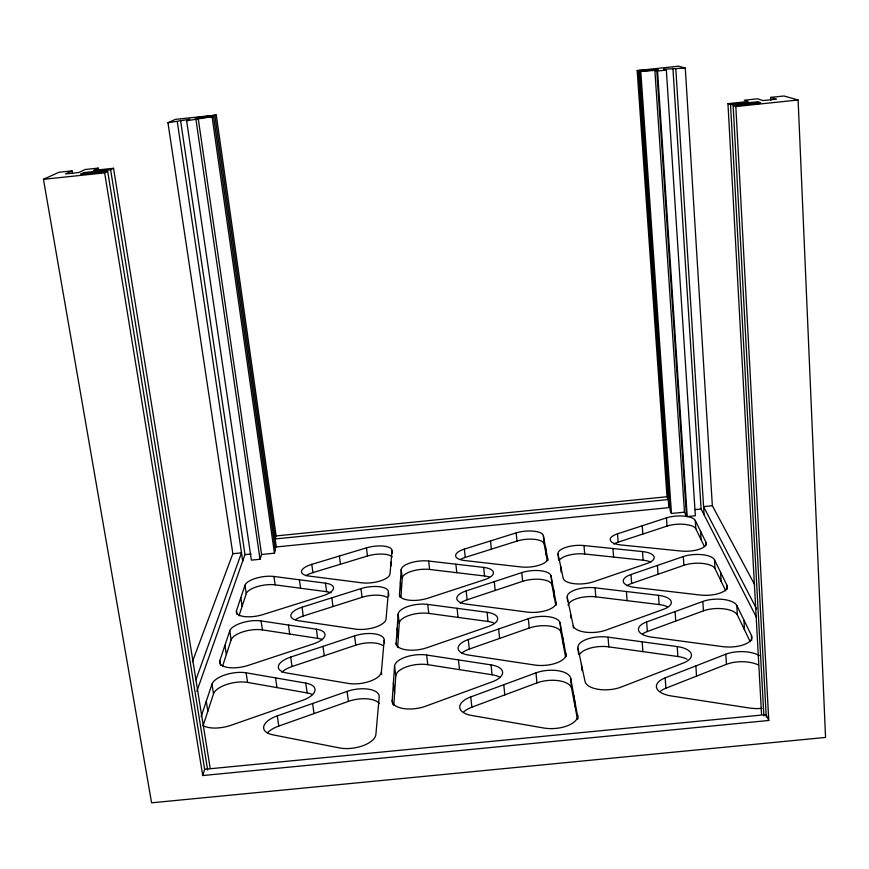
<?xml version="1.0" encoding="UTF-8"?>
<svg xmlns="http://www.w3.org/2000/svg" width="869" height="869" viewBox="0 0 869 869"><rect width="100%" height="100%" fill="white"/><g stroke="black" fill="none" stroke-linecap="round" stroke-linejoin="round"><path stroke-width="1.3" d="M393.798 705.541L395.753 675.93L394.548 666.186A21.443 9.287 -7.4 0 1 426.657 655.03L491.039 664.883A21.975 9.776 -6.2 0 1 502.619 672.226A21.975 9.776 -6.2 0 1 492.321 681.785L425.571 706.236A22.551 10.254 -7.6 0 1 402.966 708.463A22.551 10.254 -7.6 0 1 392.191 700.447L394.548 666.186M397.633 647.59L399.24 623.214L398.143 614.144A19.759 7.897 -7.2 0 1 427.733 604.411L487.053 612.297A20.215 8.277 -6.1 0 1 497.655 618.435A20.215 8.277 -6.1 0 1 488.139 626.603L426.809 647.763A20.704 8.657 -7.3 0 1 406.073 649.816A20.704 8.657 -7.3 0 1 396.145 643.158L398.143 614.144M400.989 596.894L402.228 578.124L401.206 569.64A18.325 6.789 -6.9 0 1 428.645 561.037L483.653 567.403A18.716 7.104 -6.1 0 1 493.44 572.595A18.716 7.104 -6.1 0 1 484.587 579.677L427.863 598.22A19.129 7.397 -7.1 0 1 408.702 600.131A19.129 7.397 -7.1 0 1 399.49 594.515L401.206 569.64M381.404 671.846L384.174 640.323A20.606 8.516 -8.3 0 0 354.574 635.88L290.68 657.083A21.193 8.864 -9.6 0 0 287.042 673.04L348.165 683.403A21.627 9.363 -8.6 0 0 369.759 681.307A21.627 9.363 -8.6 0 0 381.404 671.846L381.708 674.29M388.4 592.18L386.042 619.054A19.911 7.962 -8.1 0 1 375.386 627.157A19.911 7.962 -8.1 0 1 355.486 629.113L298.936 620.803A19.531 7.571 -9 0 1 302.043 607.203L360.961 588.606A19.042 7.289 -7.9 0 1 388.4 592.18L388.867 595.938M392.038 550.761L390.007 573.942A18.455 6.843 -7.7 0 1 380.177 580.981A18.455 6.843 -7.7 0 1 361.743 582.806L309.125 576.082A18.119 6.539 -8.5 0 1 311.797 564.35L366.457 547.872A17.706 6.311 -7.6 0 1 392.038 550.761L392.332 553.118M192.375 661.809L232.838 553.727L167.945 122.746L189.757 119.27L186.639 120.769L251.38 560.136L260.037 559.267L261.58 554.487L274.452 553.195L275.397 550.055L213.546 116.468L195.123 118.423L196.611 117.695L216.283 115.056L276.114 535.912L275.191 538.943L668.283 499.556L667.001 496.731L637.173 70.563L678.58 66.185L685.283 68.086L712.352 505.736L754.607 584.555M766.252 717.099L733.154 105.562L735.826 106.539L768.772 720.477L202.738 775.55L204.649 769.293L107.669 171.312L80.698 174.148L83.891 172.594L110.624 169.781L113.535 168.282L210.124 767.87M203.096 725.724L213.502 693.842L211.971 684.153A21.714 9.103 -10.9 0 1 246.123 672.812L305.758 683.11A22.138 9.635 -10 0 1 314.947 690.659A22.138 9.635 -10 0 1 302.347 700.425L230.991 725.278A22.887 10.037 -11.5 0 1 203.227 725.648M222.573 666.11L231.143 639.856L229.764 630.829A19.965 7.767 -10.1 0 1 261.091 620.933L316.381 629.199A20.335 8.179 -9.3 0 1 324.963 635.511A20.335 8.179 -9.3 0 1 313.492 643.864L248.273 665.372A20.943 8.494 -10.5 0 1 227.624 667.425A20.943 8.494 -10.5 0 1 219.846 660.559L229.764 630.829M238.975 615.882L246.242 593.646L244.982 585.206A18.477 6.702 -9.4 0 1 273.92 576.473L325.451 583.164A18.803 7.028 -8.7 0 1 333.49 588.509A18.803 7.028 -8.7 0 1 322.975 595.743L262.927 614.589A19.314 7.289 -9.8 0 1 243.841 616.49A19.314 7.289 -9.8 0 1 236.477 610.711L244.982 585.206M201.13 716.686L211.971 684.153M196.85 691.322L244.971 554.618L180.524 120.248M195.883 679.84L241.506 552.858L232.838 553.727M770.825 100.109L770.705 97.393L784.001 96.003L798.111 99.989L825.55 737.433L151.597 802.815L43.45 179.307L104.649 172.877L107.669 171.312M186.639 120.769L213.546 116.468M98.621 170.802L98.186 168.13L93.656 170.367L113.535 168.282M72.496 173.55L72.04 170.878L65.523 173.919L78.818 172.529L85.108 169.509L98.186 168.13M43.45 179.307L58.973 172.258L72.04 170.878M167.945 122.746L175.353 119.379L216.283 115.056M660.625 691.083A23.224 10.765 -1.8 0 1 665.915 688.194L726.43 664.329A22.811 10.167 -0.7 0 1 758.3 664.915M665.915 688.194L665.165 677.874L725.811 654.216A22.855 10.037 -0.8 0 1 759.387 655.639M463.764 711.863A22.92 10.83 -6.2 0 1 471.878 707.17L536.966 682.904A22.388 10.287 -4.7 0 1 571.596 688.346L577.429 719.065M642.473 634.001A21.247 9.07 -2.6 0 1 647.383 631.513L703.445 610.831A20.899 8.603 -1.6 0 1 737.357 614.98L750.251 641.756M577.679 714.763A23.637 11.275 -4.6 0 1 567.555 725.724A23.637 11.275 -4.6 0 1 543.798 728.016L471.552 715.448A22.963 10.689 -6.2 0 1 470.748 696.927L535.988 672.856A22.431 10.156 -4.7 0 1 570.672 678.178L578.037 718.75M647.383 631.513L646.655 621.943L702.836 601.446A20.932 8.494 -1.7 0 1 736.803 605.487L751.424 635.435L751.707 640.388M267.598 732.741A23.115 10.656 -10.5 0 1 278.786 726.06L348.404 701.392A22.409 10.2 -8.9 0 1 379.449 703.662M277.287 715.871L347.079 691.398A22.442 10.07 -8.8 0 1 379.188 696.96L375.897 734.457A23.669 11.178 -9.2 0 1 363.079 745.656A23.669 11.178 -9.2 0 1 339.453 747.937L272.975 734.848A23.17 10.515 -10.5 0 1 277.287 715.871L278.786 726.06M461.852 653.086A21.019 9.103 -6.1 0 1 469.303 649.067L529.232 628.037A20.563 8.69 -4.9 0 1 560.961 632.382L565.61 656.888M565.98 653.684A21.616 9.44 -4.8 0 1 556.594 662.938A21.616 9.44 -4.8 0 1 534.88 665.057L468.945 655.128A21.062 8.983 -6.1 0 1 468.272 639.551L528.319 618.706A20.595 8.571 -4.9 0 1 560.092 622.943L566.208 656.149M627.092 585.619A19.585 7.734 -3.1 0 1 631.665 583.447L683.892 565.306A19.281 7.376 -2.3 0 1 715.024 568.63L725.756 590.887M631.665 583.447L630.981 574.528L683.295 556.551A19.314 7.278 -2.4 0 1 714.481 559.777L726.94 585.282L727.179 589.236M281.849 672.248A21.16 8.983 -9.7 0 1 292.027 666.545L355.779 645.167A20.574 8.625 -8.3 0 1 383.001 645.613M460.233 603.26A19.411 7.756 -6.1 0 1 467.12 599.773L522.649 581.328A19.02 7.43 -5.1 0 1 551.913 584.815L555.791 605.204M613.894 544.081A18.173 6.68 -3.6 0 1 618.174 542.169L667.034 526.082A17.901 6.387 -2.9 0 1 684.522 524.333L689.823 525.224A17.901 6.387 -2.9 0 1 695.819 528.765L704.379 546.514M556.117 602.206A19.911 8.017 -5 0 1 547.372 610.136A19.911 8.017 -5 0 1 527.385 612.102L466.74 604.172A19.444 7.658 -6.1 0 1 466.164 590.898L521.791 572.606A19.053 7.332 -5.1 0 1 551.098 576.006L556.366 604.824M618.174 542.169L617.511 533.827L666.458 517.87A17.923 6.3 -2.9 0 1 683.968 516.121L686.51 516.436L656.801 71.052L654.878 70.411L639.584 71.454L670.151 510.548L671.465 513.481L684.479 512.178L686.51 516.436M295.634 619.586A19.498 7.669 -9 0 1 303.27 616.023L362.069 597.285A19.02 7.386 -7.9 0 1 387.292 597.459M460.581 559.364A18.021 6.691 -6.1 0 1 465.252 557.42L516.979 541.072A17.684 6.431 -5.2 0 1 544.135 543.896L547.264 560.309M547.698 558.235A18.466 6.887 -5.2 0 1 539.508 565.122A18.466 6.887 -5.2 0 1 520.998 566.946L464.85 560.559A18.053 6.604 -6.1 0 1 464.361 549.11L516.175 532.893A17.717 6.344 -5.2 0 1 543.375 535.641L547.926 560.679M305.877 575.734A18.097 6.626 -8.5 0 1 312.927 572.617L367.478 556.008A17.684 6.398 -7.6 0 1 392.18 556.866M637.173 70.563L658.213 69.477L639.584 71.454M685.283 68.086L663.558 69.205L666.349 70.085L695.352 515.751L687.216 516.566L657.551 71.008L666.349 70.085M761.526 714.177L727.961 103.672L748.155 101.543L744.277 100.25L757.399 98.794L763.058 100.576L776.593 99.153L770.705 97.393M727.961 103.672L730.536 104.606L757.703 101.749L760.571 102.683L733.154 105.562M735.826 106.539L798.111 99.989M276.114 535.912L667.001 496.731M273.713 547.209L668.848 507.648L638.367 71.008M712.352 505.736L703.575 506.616L756.584 608.941M244.971 554.618L251.076 554.009M694.907 509.603L701.098 508.984L756.421 617.305M204.649 769.293L766.11 714.622L768.772 720.477M656.801 71.052L657.551 71.008M583.979 545.547L642.495 551.587A18.89 7.082 -3.4 0 1 654.031 556.616A18.89 7.082 -3.4 0 1 646.862 563.546L593.484 581.774A19.216 7.408 -4.2 0 1 574.246 583.696A19.216 7.408 -4.2 0 1 563.188 578.254L558.061 554.009A18.401 6.811 -4.4 0 1 583.979 545.547L584.707 554.009L643.147 560.223A18.857 7.18 -3.4 0 1 650.848 562.058M595.069 587.813L658.474 595.33A20.421 8.255 -2.9 0 1 671.118 601.272A20.421 8.255 -2.9 0 1 663.568 609.267L606.16 630.068A20.802 8.668 -3.9 0 1 585.326 632.143A20.802 8.668 -3.9 0 1 573.225 625.669L567.24 597.383A19.857 7.908 -4.1 0 1 595.069 587.813L595.83 596.851L659.147 604.563A20.389 8.364 -2.9 0 1 667.544 606.768M402.228 578.124A18.303 6.887 -7 0 1 429.612 569.456L484.554 575.995A18.694 7.202 -6.1 0 1 489.584 577.081M246.242 593.646A18.455 6.789 -9.5 0 1 275.125 584.848L326.592 591.702A18.77 7.126 -8.8 0 1 331.176 592.832M608.018 637.151L677.201 646.579A22.236 9.733 -2.3 0 1 691.192 653.705A22.236 9.733 -2.3 0 1 683.23 663.058L621.118 687.086A22.67 10.276 -3.4 0 1 598.404 689.334A22.67 10.276 -3.4 0 1 585.054 681.535L577.983 648.122A21.551 9.298 -3.7 0 1 608.018 637.151L608.821 646.862L677.896 656.508A22.192 9.863 -2.2 0 1 687.118 659.191M399.24 623.214A19.726 7.995 -7.2 0 1 428.765 613.395L488.02 621.487A20.183 8.386 -6.1 0 1 493.462 622.791M231.143 639.856A19.933 7.864 -10.1 0 1 262.416 629.884L317.63 638.335A20.291 8.288 -9.3 0 1 322.551 639.693M395.753 675.93A21.399 9.407 -7.5 0 1 427.787 664.676L492.082 674.757A21.931 9.907 -6.2 0 1 500.283 677.527M213.502 693.842A21.682 9.222 -11 0 1 247.578 682.415L307.137 692.93A22.094 9.765 -10.1 0 1 312.438 694.57M687.216 516.566L689.28 516.99A17.923 6.3 -2.9 0 1 695.287 520.466L706.019 542.462L706.182 544.917M110.624 169.781L207.637 769.977M104.649 172.877L202.738 775.55M206.268 701.272L207.854 711.157M219.846 660.559L220.574 665.252M224.919 645.352L226.342 654.563M246.123 672.812L247.578 682.415M236.477 610.711L237.041 614.47M240.822 597.687L242.114 606.29M177.287 121.758L242.723 561.005M261.091 620.933L262.416 629.884M198.241 118.662L261.58 554.487M195.992 119.781L260.037 559.267M275.571 677.896L276.983 687.607M212.145 117.196L274.452 553.195M273.92 576.473L275.125 584.848M288.421 625.017L289.703 634.055M214.925 115.762L276.32 546.949M290.68 657.083L292.027 666.545M312.612 703.488L314.024 713.579M305.758 683.11L307.137 692.93M299.403 579.786L300.587 588.237M302.043 607.203L303.27 616.023M311.797 564.35L312.927 572.617M322.986 646.362L324.267 655.737M316.381 629.199L317.63 638.335M347.079 691.398L348.404 701.392M331.806 597.807L332.968 606.562M325.451 583.164L326.592 591.702M339.388 556.03L340.463 564.231M354.574 635.88L355.779 645.167M360.961 588.606L362.069 597.285M366.457 547.872L367.478 556.008M392.191 700.447L392.669 704.259M384.174 640.323L384.511 643.006M396.145 643.158L396.427 645.515M393.396 682.882L394.635 692.832M399.49 594.515L399.794 597.036M391.05 562.113L391.484 565.697M397.166 628.32L398.295 637.574M400.37 581.806L401.413 590.453M427.733 604.411L428.765 613.395M426.657 655.03L427.787 664.676M428.645 561.037L429.612 569.456M458.441 659.897L459.527 669.651M468.272 639.551L469.303 649.067M470.748 696.927L471.878 707.17M455.856 564.187L456.79 572.693M457.051 608.311L458.05 617.392M464.361 549.11L465.252 557.42M466.164 590.898L467.12 599.773M483.653 567.403L484.554 575.995M487.053 612.297L488.02 621.487M491.039 664.883L492.082 674.757M490.518 540.931L491.365 549.165M494.265 581.654L495.178 590.453M498.632 629.015L499.61 638.433M503.77 684.739L504.824 694.885M528.319 618.706L529.232 628.037M521.791 572.606L522.649 581.328M516.175 532.893L516.979 541.072M535.988 672.856L536.966 682.904M553.553 588.813L554.389 597.796M551.098 576.006L551.913 584.815M545.493 546.71L546.275 555.117M543.375 535.641L544.135 543.896M560.57 565.871L561.135 572.074M570.672 678.178L571.596 688.346M558.061 554.009L558.615 560.092M562.971 637.944L563.851 647.579M560.092 622.943L560.961 632.382M573.225 625.669L573.442 628.048M570.52 615.187L570.759 617.848M567.24 597.383L567.598 601.294M574.083 695.993L575.017 706.388M581.426 664.416L581.98 670.672M577.983 648.122L578.526 654.248M612.927 548.535L613.612 557.072M626.408 591.528L627.125 600.664M642.169 641.811L642.919 651.62M642.224 525.767L642.843 534.055M642.495 551.587L643.147 560.223M657.409 565.447L658.05 574.279M658.474 595.33L659.147 604.563M666.458 517.87L667.034 526.082M640.822 71.899L671.465 513.481M675.072 611.58L675.734 621.063M677.201 646.579L677.896 656.508M654.878 70.411L684.479 512.178M683.295 556.551L683.892 565.306M695.863 665.904L696.547 676.115M672.91 68.216L701.098 508.984M700.544 531.241L701.087 539.682M702.836 601.446L703.445 610.831M695.287 520.466L695.819 528.765M714.481 559.777L715.024 568.63M675.81 69.085L704.107 514.872M725.811 654.216L726.43 664.329M720.564 572.247L721.118 581.274M743.94 620.097L744.494 629.797M736.803 605.487L737.357 614.98M730.536 104.606L763.873 715.85M757.703 101.749L757.844 104.454M559.44 560.103A18.379 6.898 -4.4 0 1 584.707 554.009M568.076 605.106A19.813 8.017 -4.1 0 1 595.83 596.851M579.471 654.629A21.508 9.418 -3.7 0 1 608.821 646.862M665.165 677.874A23.267 10.634 -1.9 0 0 671.14 695.939L749.219 707.996A24.147 11.123 -0.1 0 0 761.874 708.333M617.511 533.827A18.206 6.583 -3.6 0 0 621.194 544.972L680.894 551.033A18.705 6.843 -2.6 0 0 699.491 549.197A18.705 6.843 -2.6 0 0 706.019 542.462M751.424 635.435A21.997 9.342 -1.2 0 1 744.32 644.494A21.997 9.342 -1.2 0 1 722.497 646.612L651.685 637.129A21.291 8.951 -2.6 0 1 646.655 621.943M726.94 585.282A20.215 7.94 -2 0 1 720.119 593.049A20.215 7.94 -2 0 1 700.045 595.015L635.25 587.466A19.618 7.636 -3.2 0 1 630.981 574.528"/></g></svg>
